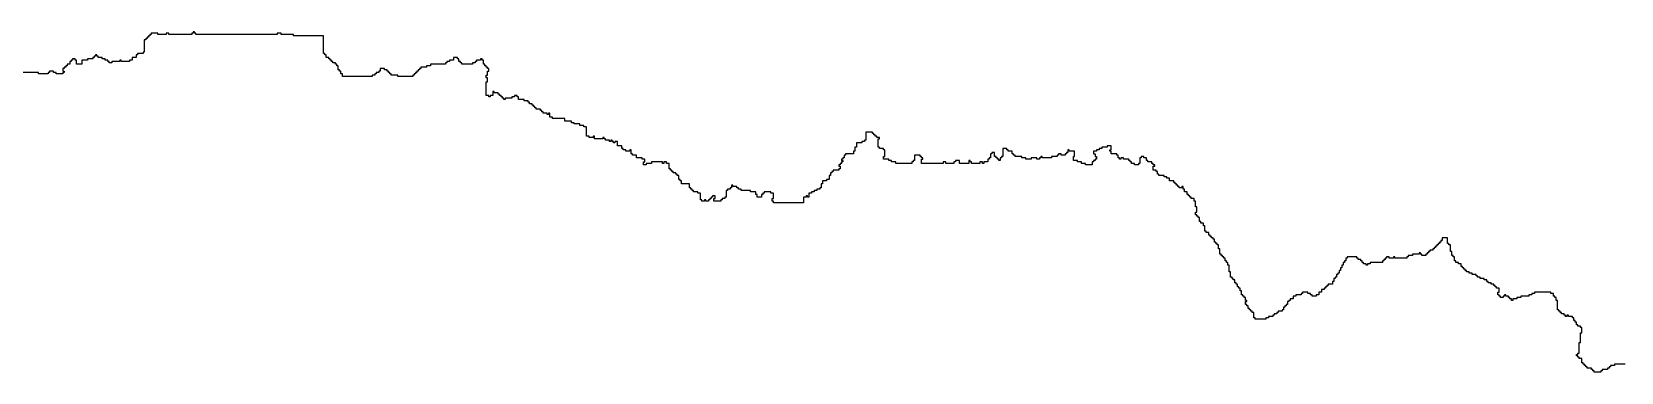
# Model space of a CAD drawing. Header units: inches. Extents: x -98695 to 376223, y 1122520 to 1501782.
# Drawn here: x 139165 to 175318, y 1131805 to 1139547 of the extents above; entities that cross this region are included whole.
import ezdxf

# ---------------------------------------------------------------- set-up
doc = ezdxf.new("R2010")
doc.units = ezdxf.units.IN
doc.header["$MEASUREMENT"] = 0
doc.layers.add('subs1', color=7, linetype='Continuous', true_color=0xc8dcf7)

msp = doc.modelspace()

# ---------------------------------------------------------------- linework, layer by layer
at = {"layer": 'subs1'}
msp.add_polyline3d([(175410, 1131990, 0), (175163, 1131990, 0), (175163, 1131959, 0), (175071, 1131959, 0), (175071, 1131928, 0), (175040, 1131928, 0), (175040, 1131897, 0), (175009, 1131897, 0), (175009, 1131866, 0), (174886, 1131866, 0), (174886, 1131835, 0), (174855, 1131835, 0), (174855, 1131805, 0), (174701, 1131805, 0), (174701, 1131835, 0), (174670, 1131835, 0), (174670, 1131866, 0), (174639, 1131866, 0), (174639, 1131897, 0), (174546, 1131897, 0), (174546, 1131928, 0), (174516, 1131928, 0), (174516, 1131959, 0), (174485, 1131959, 0), (174485, 1131990, 0), (174454, 1131990, 0), (174454, 1132020, 0), (174423, 1132020, 0), (174423, 1132113, 0), (174361, 1132113, 0), (174361, 1132144, 0), (174331, 1132144, 0), (174331, 1132175, 0), (174300, 1132175, 0), (174300, 1132206, 0), (174331, 1132206, 0), (174331, 1132236, 0), (174361, 1132236, 0), (174361, 1132483, 0), (174392, 1132483, 0), (174392, 1132699, 0), (174423, 1132699, 0), (174423, 1132823, 0), (174392, 1132823, 0), (174392, 1132853, 0), (174331, 1132853, 0), (174331, 1132884, 0), (174300, 1132884, 0), (174300, 1132946, 0), (174269, 1132946, 0), (174269, 1132977, 0), (174238, 1132977, 0), (174238, 1133038, 0), (174207, 1133038, 0), (174207, 1133069, 0), (174115, 1133069, 0), (174115, 1133100, 0), (174084, 1133100, 0), (174084, 1133069, 0), (174053, 1133069, 0), (174053, 1133100, 0), (174022, 1133100, 0), (174022, 1133131, 0), (173960, 1133131, 0), (173960, 1133162, 0), (173930, 1133162, 0), (173930, 1133193, 0), (173899, 1133193, 0), (173899, 1133224, 0), (173868, 1133224, 0), (173868, 1133439, 0), (173837, 1133439, 0), (173837, 1133501, 0), (173806, 1133501, 0), (173806, 1133532, 0), (173775, 1133532, 0), (173775, 1133594, 0), (173714, 1133594, 0), (173714, 1133625, 0), (173343, 1133625, 0), (173343, 1133594, 0), (173282, 1133594, 0), (173282, 1133563, 0), (173220, 1133563, 0), (173220, 1133532, 0), (173035, 1133532, 0), (173035, 1133501, 0), (172942, 1133501, 0), (172942, 1133470, 0), (172850, 1133470, 0), (172850, 1133439, 0), (172819, 1133439, 0), (172819, 1133470, 0), (172788, 1133470, 0), (172788, 1133501, 0), (172757, 1133501, 0), (172757, 1133532, 0), (172696, 1133532, 0), (172696, 1133563, 0), (172665, 1133563, 0), (172665, 1133532, 0), (172634, 1133532, 0), (172634, 1133501, 0), (172572, 1133501, 0), (172572, 1133532, 0), (172541, 1133532, 0), (172541, 1133563, 0), (172511, 1133563, 0), (172511, 1133625, 0), (172541, 1133625, 0), (172541, 1133717, 0), (172480, 1133717, 0), (172480, 1133748, 0), (172449, 1133748, 0), (172449, 1133779, 0), (172418, 1133779, 0), (172418, 1133810, 0), (172356, 1133810, 0), (172356, 1133840, 0), (172295, 1133840, 0), (172295, 1133871, 0), (172264, 1133871, 0), (172264, 1133902, 0), (172202, 1133902, 0), (172202, 1133933, 0), (172110, 1133933, 0), (172110, 1133964, 0), (172048, 1133964, 0), (172048, 1133995, 0), (172017, 1133995, 0), (172017, 1134026, 0), (171924, 1134026, 0), (171924, 1134056, 0), (171863, 1134056, 0), (171863, 1134087, 0), (171801, 1134087, 0), (171801, 1134118, 0), (171770, 1134118, 0), (171770, 1134149, 0), (171739, 1134149, 0), (171739, 1134180, 0), (171709, 1134180, 0), (171709, 1134211, 0), (171678, 1134211, 0), (171678, 1134272, 0), (171616, 1134272, 0), (171616, 1134303, 0), (171554, 1134303, 0), (171554, 1134334, 0), (171523, 1134334, 0), (171523, 1134427, 0), (171493, 1134427, 0), (171493, 1134457, 0), (171462, 1134457, 0), (171462, 1134550, 0), (171431, 1134550, 0), (171431, 1134704, 0), (171400, 1134704, 0), (171400, 1134735, 0), (171369, 1134735, 0), (171369, 1134858, 0), (171246, 1134858, 0), (171246, 1134797, 0), (171215, 1134797, 0), (171215, 1134766, 0), (171184, 1134766, 0), (171184, 1134735, 0), (171153, 1134735, 0), (171153, 1134704, 0), (171122, 1134704, 0), (171122, 1134673, 0), (171092, 1134673, 0), (171092, 1134642, 0), (171061, 1134642, 0), (171061, 1134612, 0), (171030, 1134612, 0), (171030, 1134581, 0), (170968, 1134581, 0), (170968, 1134550, 0), (170937, 1134550, 0), (170937, 1134519, 0), (170907, 1134519, 0), (170907, 1134488, 0), (170876, 1134488, 0), (170876, 1134457, 0), (170783, 1134457, 0), (170783, 1134488, 0), (170752, 1134488, 0), (170752, 1134519, 0), (170721, 1134519, 0), (170721, 1134488, 0), (170567, 1134488, 0), (170567, 1134457, 0), (170475, 1134457, 0), (170475, 1134427, 0), (170444, 1134427, 0), (170444, 1134396, 0), (170166, 1134396, 0), (170166, 1134427, 0), (170135, 1134427, 0), (170135, 1134396, 0), (170043, 1134396, 0), (170043, 1134427, 0), (169981, 1134427, 0), (169981, 1134396, 0), (169950, 1134396, 0), (169950, 1134365, 0), (169919, 1134365, 0), (169919, 1134334, 0), (169889, 1134334, 0), (169889, 1134303, 0), (169611, 1134303, 0), (169611, 1134272, 0), (169549, 1134272, 0), (169549, 1134241, 0), (169518, 1134241, 0), (169518, 1134272, 0), (169457, 1134272, 0), (169457, 1134303, 0), (169426, 1134303, 0), (169426, 1134334, 0), (169395, 1134334, 0), (169395, 1134365, 0), (169333, 1134365, 0), (169333, 1134396, 0), (169302, 1134396, 0), (169302, 1134427, 0), (169087, 1134427, 0), (169087, 1134396, 0), (169056, 1134396, 0), (169056, 1134334, 0), (169025, 1134334, 0), (169025, 1134303, 0), (168994, 1134303, 0), (168994, 1134241, 0), (168963, 1134241, 0), (168963, 1134180, 0), (168932, 1134180, 0), (168932, 1134118, 0), (168901, 1134118, 0), (168901, 1134056, 0), (168871, 1134056, 0), (168871, 1134026, 0), (168840, 1134026, 0), (168840, 1133964, 0), (168809, 1133964, 0), (168809, 1133933, 0), (168778, 1133933, 0), (168778, 1133871, 0), (168747, 1133871, 0), (168747, 1133810, 0), (168655, 1133810, 0), (168655, 1133779, 0), (168624, 1133779, 0), (168624, 1133748, 0), (168593, 1133748, 0), (168593, 1133717, 0), (168562, 1133717, 0), (168562, 1133686, 0), (168500, 1133686, 0), (168500, 1133625, 0), (168439, 1133625, 0), (168439, 1133563, 0), (168377, 1133563, 0), (168377, 1133532, 0), (168285, 1133532, 0), (168285, 1133563, 0), (168254, 1133563, 0), (168254, 1133594, 0), (168192, 1133594, 0), (168192, 1133625, 0), (168069, 1133625, 0), (168069, 1133594, 0), (168038, 1133594, 0), (168038, 1133563, 0), (167914, 1133563, 0), (167914, 1133532, 0), (167853, 1133532, 0), (167853, 1133470, 0), (167791, 1133470, 0), (167791, 1133439, 0), (167760, 1133439, 0), (167760, 1133409, 0), (167729, 1133409, 0), (167729, 1133347, 0), (167698, 1133347, 0), (167698, 1133316, 0), (167668, 1133316, 0), (167668, 1133285, 0), (167637, 1133285, 0), (167637, 1133224, 0), (167606, 1133224, 0), (167606, 1133193, 0), (167513, 1133193, 0), (167513, 1133162, 0), (167483, 1133162, 0), (167483, 1133131, 0), (167421, 1133131, 0), (167421, 1133100, 0), (167390, 1133100, 0), (167390, 1133069, 0), (167297, 1133069, 0), (167297, 1133038, 0), (167236, 1133038, 0), (167236, 1133008, 0), (166989, 1133008, 0), (166989, 1133038, 0), (166958, 1133038, 0), (166958, 1133162, 0), (166927, 1133162, 0), (166927, 1133193, 0), (166896, 1133193, 0), (166896, 1133224, 0), (166866, 1133224, 0), (166866, 1133254, 0), (166835, 1133254, 0), (166835, 1133316, 0), (166804, 1133316, 0), (166804, 1133347, 0), (166773, 1133347, 0), (166773, 1133409, 0), (166804, 1133409, 0), (166804, 1133439, 0), (166773, 1133439, 0), (166773, 1133501, 0), (166742, 1133501, 0), (166742, 1133532, 0), (166711, 1133532, 0), (166711, 1133563, 0), (166681, 1133563, 0), (166681, 1133655, 0), (166650, 1133655, 0), (166650, 1133717, 0), (166619, 1133717, 0), (166619, 1133748, 0), (166588, 1133748, 0), (166588, 1133810, 0), (166557, 1133810, 0), (166557, 1133840, 0), (166526, 1133840, 0), (166526, 1133902, 0), (166495, 1133902, 0), (166495, 1133933, 0), (166465, 1133933, 0), (166465, 1133964, 0), (166434, 1133964, 0), (166434, 1134087, 0), (166403, 1134087, 0), (166403, 1134241, 0), (166372, 1134241, 0), (166372, 1134303, 0), (166341, 1134303, 0), (166341, 1134334, 0), (166310, 1134334, 0), (166310, 1134396, 0), (166280, 1134396, 0), (166280, 1134427, 0), (166249, 1134427, 0), (166249, 1134457, 0), (166218, 1134457, 0), (166218, 1134488, 0), (166187, 1134488, 0), (166187, 1134612, 0), (166156, 1134612, 0), (166156, 1134704, 0), (166125, 1134704, 0), (166125, 1134735, 0), (166094, 1134735, 0), (166094, 1134766, 0), (166064, 1134766, 0), (166064, 1134828, 0), (166033, 1134828, 0), (166033, 1134858, 0), (166002, 1134858, 0), (166002, 1134889, 0), (165971, 1134889, 0), (165971, 1134920, 0), (165940, 1134920, 0), (165940, 1134982, 0), (165878, 1134982, 0), (165878, 1135013, 0), (165848, 1135013, 0), (165848, 1135136, 0), (165817, 1135136, 0), (165817, 1135198, 0), (165755, 1135198, 0), (165755, 1135229, 0), (165724, 1135229, 0), (165724, 1135321, 0), (165693, 1135321, 0), (165693, 1135352, 0), (165663, 1135352, 0), (165663, 1135383, 0), (165632, 1135383, 0), (165632, 1135444, 0), (165663, 1135444, 0), (165663, 1135568, 0), (165632, 1135568, 0), (165632, 1135691, 0), (165601, 1135691, 0), (165601, 1135753, 0), (165539, 1135753, 0), (165539, 1135784, 0), (165508, 1135784, 0), (165508, 1135815, 0), (165477, 1135815, 0), (165477, 1135845, 0), (165447, 1135845, 0), (165447, 1135907, 0), (165385, 1135907, 0), (165385, 1135969, 0), (165354, 1135969, 0), (165354, 1136031, 0), (165323, 1136031, 0), (165323, 1136000, 0), (165262, 1136000, 0), (165262, 1136031, 0), (165231, 1136031, 0), (165231, 1136061, 0), (165200, 1136061, 0), (165200, 1136092, 0), (165169, 1136092, 0), (165169, 1136123, 0), (165138, 1136123, 0), (165138, 1136154, 0), (165046, 1136154, 0), (165046, 1136216, 0), (164984, 1136216, 0), (164984, 1136246, 0), (164922, 1136246, 0), (164922, 1136277, 0), (164799, 1136277, 0), (164799, 1136308, 0), (164768, 1136308, 0), (164768, 1136370, 0), (164737, 1136370, 0), (164737, 1136401, 0), (164675, 1136401, 0), (164675, 1136493, 0), (164706, 1136493, 0), (164706, 1136524, 0), (164675, 1136524, 0), (164675, 1136555, 0), (164645, 1136555, 0), (164645, 1136586, 0), (164552, 1136586, 0), (164552, 1136617, 0), (164521, 1136617, 0), (164521, 1136678, 0), (164460, 1136678, 0), (164460, 1136709, 0), (164398, 1136709, 0), (164398, 1136678, 0), (164367, 1136678, 0), (164367, 1136555, 0), (164336, 1136555, 0), (164336, 1136524, 0), (164244, 1136524, 0), (164244, 1136555, 0), (164182, 1136555, 0), (164182, 1136586, 0), (164151, 1136586, 0), (164151, 1136617, 0), (164120, 1136617, 0), (164120, 1136648, 0), (163997, 1136648, 0), (163997, 1136678, 0), (163935, 1136678, 0), (163935, 1136648, 0), (163904, 1136648, 0), (163904, 1136678, 0), (163873, 1136678, 0), (163873, 1136740, 0), (163843, 1136740, 0), (163843, 1136771, 0), (163719, 1136771, 0), (163719, 1136833, 0), (163688, 1136833, 0), (163688, 1136863, 0), (163719, 1136863, 0), (163719, 1136956, 0), (163627, 1136956, 0), (163627, 1136925, 0), (163503, 1136925, 0), (163503, 1136894, 0), (163442, 1136894, 0), (163442, 1136863, 0), (163380, 1136863, 0), (163380, 1136833, 0), (163318, 1136833, 0), (163318, 1136771, 0), (163349, 1136771, 0), (163349, 1136709, 0), (163380, 1136709, 0), (163380, 1136648, 0), (163349, 1136648, 0), (163349, 1136617, 0), (163318, 1136617, 0), (163318, 1136586, 0), (163287, 1136586, 0), (163287, 1136524, 0), (163133, 1136524, 0), (163133, 1136555, 0), (163041, 1136555, 0), (163041, 1136586, 0), (162948, 1136586, 0), (162948, 1136617, 0), (162856, 1136617, 0), (162856, 1136709, 0), (162886, 1136709, 0), (162886, 1136833, 0), (162763, 1136833, 0), (162763, 1136863, 0), (162732, 1136863, 0), (162732, 1136802, 0), (162701, 1136802, 0), (162701, 1136771, 0), (162670, 1136771, 0), (162670, 1136740, 0), (162578, 1136740, 0), (162578, 1136771, 0), (162516, 1136771, 0), (162516, 1136740, 0), (162485, 1136740, 0), (162485, 1136709, 0), (162362, 1136709, 0), (162362, 1136678, 0), (162146, 1136678, 0), (162146, 1136709, 0), (162115, 1136709, 0), (162115, 1136678, 0), (162084, 1136678, 0), (162084, 1136648, 0), (162023, 1136648, 0), (162023, 1136678, 0), (161899, 1136678, 0), (161899, 1136648, 0), (161776, 1136648, 0), (161776, 1136678, 0), (161683, 1136678, 0), (161683, 1136709, 0), (161529, 1136709, 0), (161529, 1136740, 0), (161498, 1136740, 0), (161498, 1136771, 0), (161467, 1136771, 0), (161467, 1136833, 0), (161375, 1136833, 0), (161375, 1136863, 0), (161344, 1136863, 0), (161344, 1136894, 0), (161251, 1136894, 0), (161251, 1136709, 0), (161221, 1136709, 0), (161221, 1136678, 0), (161190, 1136678, 0), (161190, 1136617, 0), (161159, 1136617, 0), (161159, 1136648, 0), (161128, 1136648, 0), (161128, 1136678, 0), (161097, 1136678, 0), (161097, 1136709, 0), (161066, 1136709, 0), (161066, 1136802, 0), (161005, 1136802, 0), (161005, 1136771, 0), (160974, 1136771, 0), (160974, 1136678, 0), (160943, 1136678, 0), (160943, 1136648, 0), (160912, 1136648, 0), (160912, 1136586, 0), (160820, 1136586, 0), (160820, 1136555, 0), (160789, 1136555, 0), (160789, 1136586, 0), (160727, 1136586, 0), (160727, 1136555, 0), (160542, 1136555, 0), (160542, 1136586, 0), (160511, 1136586, 0), (160511, 1136617, 0), (160480, 1136617, 0), (160480, 1136555, 0), (160264, 1136555, 0), (160264, 1136617, 0), (160172, 1136617, 0), (160172, 1136586, 0), (160141, 1136586, 0), (160141, 1136555, 0), (159956, 1136555, 0), (159956, 1136586, 0), (159894, 1136586, 0), (159894, 1136555, 0), (159401, 1136555, 0), (159401, 1136648, 0), (159432, 1136648, 0), (159432, 1136678, 0), (159401, 1136678, 0), (159401, 1136709, 0), (159370, 1136709, 0), (159370, 1136740, 0), (159246, 1136740, 0), (159246, 1136617, 0), (159216, 1136617, 0), (159216, 1136586, 0), (159185, 1136586, 0), (159185, 1136555, 0), (158815, 1136555, 0), (158815, 1136586, 0), (158722, 1136586, 0), (158722, 1136617, 0), (158660, 1136617, 0), (158660, 1136648, 0), (158537, 1136648, 0), (158537, 1136709, 0), (158568, 1136709, 0), (158568, 1136863, 0), (158537, 1136863, 0), (158537, 1136894, 0), (158444, 1136894, 0), (158444, 1136925, 0), (158414, 1136925, 0), (158414, 1137110, 0), (158444, 1137110, 0), (158444, 1137141, 0), (158383, 1137141, 0), (158383, 1137172, 0), (158352, 1137172, 0), (158352, 1137203, 0), (158321, 1137203, 0), (158321, 1137234, 0), (158290, 1137234, 0), (158290, 1137264, 0), (158136, 1137264, 0), (158136, 1137079, 0), (158105, 1137079, 0), (158105, 1137049, 0), (158043, 1137049, 0), (158043, 1137018, 0), (157920, 1137018, 0), (157920, 1136925, 0), (157889, 1136925, 0), (157889, 1136833, 0), (157858, 1136833, 0), (157858, 1136771, 0), (157673, 1136771, 0), (157673, 1136740, 0), (157642, 1136740, 0), (157642, 1136678, 0), (157612, 1136678, 0), (157612, 1136648, 0), (157581, 1136648, 0), (157581, 1136617, 0), (157612, 1136617, 0), (157612, 1136586, 0), (157581, 1136586, 0), (157581, 1136555, 0), (157550, 1136555, 0), (157550, 1136524, 0), (157519, 1136524, 0), (157519, 1136493, 0), (157550, 1136493, 0), (157550, 1136432, 0), (157519, 1136432, 0), (157519, 1136401, 0), (157396, 1136401, 0), (157396, 1136370, 0), (157365, 1136370, 0), (157365, 1136339, 0), (157334, 1136339, 0), (157334, 1136277, 0), (157303, 1136277, 0), (157303, 1136185, 0), (157241, 1136185, 0), (157241, 1136154, 0), (157149, 1136154, 0), (157149, 1136092, 0), (157118, 1136092, 0), (157118, 1136000, 0), (157087, 1136000, 0), (157087, 1135969, 0), (157025, 1135969, 0), (157025, 1135938, 0), (156964, 1135938, 0), (156964, 1135907, 0), (156902, 1135907, 0), (156902, 1135876, 0), (156840, 1135876, 0), (156840, 1135784, 0), (156810, 1135784, 0), (156810, 1135815, 0), (156779, 1135815, 0), (156779, 1135784, 0), (156717, 1135784, 0), (156717, 1135660, 0), (156038, 1135660, 0), (156038, 1135691, 0), (156008, 1135691, 0), (156008, 1135753, 0), (156038, 1135753, 0), (156038, 1135876, 0), (155977, 1135876, 0), (155977, 1135907, 0), (155822, 1135907, 0), (155822, 1135876, 0), (155792, 1135876, 0), (155792, 1135845, 0), (155761, 1135845, 0), (155761, 1135784, 0), (155668, 1135784, 0), (155668, 1135845, 0), (155637, 1135845, 0), (155637, 1135907, 0), (155514, 1135907, 0), (155514, 1135938, 0), (155298, 1135938, 0), (155298, 1135969, 0), (155236, 1135969, 0), (155236, 1136000, 0), (155205, 1136000, 0), (155205, 1136031, 0), (155113, 1136031, 0), (155113, 1136061, 0), (155082, 1136061, 0), (155082, 1136000, 0), (155051, 1136000, 0), (155051, 1135969, 0), (154990, 1135969, 0), (154990, 1135938, 0), (154959, 1135938, 0), (154959, 1135784, 0), (154928, 1135784, 0), (154928, 1135753, 0), (154866, 1135753, 0), (154866, 1135722, 0), (154835, 1135722, 0), (154835, 1135691, 0), (154681, 1135691, 0), (154681, 1135753, 0), (154712, 1135753, 0), (154712, 1135815, 0), (154650, 1135815, 0), (154650, 1135784, 0), (154619, 1135784, 0), (154619, 1135753, 0), (154589, 1135753, 0), (154589, 1135722, 0), (154558, 1135722, 0), (154558, 1135691, 0), (154496, 1135691, 0), (154496, 1135722, 0), (154465, 1135722, 0), (154465, 1135691, 0), (154403, 1135691, 0), (154403, 1135722, 0), (154373, 1135722, 0), (154373, 1135876, 0), (154311, 1135876, 0), (154311, 1135907, 0), (154218, 1135907, 0), (154218, 1135938, 0), (154188, 1135938, 0), (154188, 1135969, 0), (154157, 1135969, 0), (154157, 1136000, 0), (154126, 1136000, 0), (154126, 1136092, 0), (153941, 1136092, 0), (153941, 1136154, 0), (153910, 1136154, 0), (153910, 1136185, 0), (153879, 1136185, 0), (153879, 1136277, 0), (153848, 1136277, 0), (153848, 1136308, 0), (153817, 1136308, 0), (153817, 1136339, 0), (153756, 1136339, 0), (153756, 1136370, 0), (153725, 1136370, 0), (153725, 1136401, 0), (153694, 1136401, 0), (153694, 1136432, 0), (153663, 1136432, 0), (153663, 1136555, 0), (153601, 1136555, 0), (153601, 1136586, 0), (153540, 1136586, 0), (153540, 1136555, 0), (153509, 1136555, 0), (153509, 1136586, 0), (153262, 1136586, 0), (153262, 1136555, 0), (153139, 1136555, 0), (153139, 1136524, 0), (153077, 1136524, 0), (153077, 1136586, 0), (153108, 1136586, 0), (153108, 1136648, 0), (153046, 1136648, 0), (153046, 1136678, 0), (152923, 1136678, 0), (152923, 1136740, 0), (152830, 1136740, 0), (152830, 1136771, 0), (152799, 1136771, 0), (152799, 1136863, 0), (152769, 1136863, 0), (152769, 1136833, 0), (152676, 1136833, 0), (152676, 1136863, 0), (152614, 1136863, 0), (152614, 1136894, 0), (152584, 1136894, 0), (152584, 1136956, 0), (152491, 1136956, 0), (152491, 1137049, 0), (152429, 1137049, 0), (152429, 1137018, 0), (152398, 1137018, 0), (152398, 1137049, 0), (152368, 1137049, 0), (152368, 1137079, 0), (152337, 1137079, 0), (152337, 1137049, 0), (152306, 1137049, 0), (152306, 1137079, 0), (152213, 1137079, 0), (152213, 1137110, 0), (152183, 1137110, 0), (152183, 1137141, 0), (152152, 1137141, 0), (152152, 1137110, 0), (151967, 1137110, 0), (151967, 1137172, 0), (151936, 1137172, 0), (151936, 1137141, 0), (151843, 1137141, 0), (151843, 1137172, 0), (151781, 1137172, 0), (151781, 1137388, 0), (151720, 1137388, 0), (151720, 1137419, 0), (151627, 1137419, 0), (151627, 1137450, 0), (151504, 1137450, 0), (151504, 1137480, 0), (151442, 1137480, 0), (151442, 1137511, 0), (151288, 1137511, 0), (151288, 1137573, 0), (151010, 1137573, 0), (151010, 1137604, 0), (150949, 1137604, 0), (150949, 1137696, 0), (150918, 1137696, 0), (150918, 1137665, 0), (150887, 1137665, 0), (150887, 1137696, 0), (150794, 1137696, 0), (150794, 1137727, 0), (150764, 1137727, 0), (150764, 1137758, 0), (150733, 1137758, 0), (150733, 1137789, 0), (150640, 1137789, 0), (150640, 1137820, 0), (150609, 1137820, 0), (150609, 1137851, 0), (150578, 1137851, 0), (150578, 1137881, 0), (150548, 1137881, 0), (150548, 1137912, 0), (150486, 1137912, 0), (150486, 1137943, 0), (150455, 1137943, 0), (150455, 1137974, 0), (150363, 1137974, 0), (150363, 1138005, 0), (150239, 1138005, 0), (150239, 1138066, 0), (150208, 1138066, 0), (150208, 1138097, 0), (150147, 1138097, 0), (150147, 1138066, 0), (150085, 1138066, 0), (150085, 1138036, 0), (149931, 1138036, 0), (149931, 1138005, 0), (149900, 1138005, 0), (149900, 1138036, 0), (149869, 1138036, 0), (149869, 1138066, 0), (149838, 1138066, 0), (149838, 1138097, 0), (149807, 1138097, 0), (149807, 1138128, 0), (149776, 1138128, 0), (149776, 1138159, 0), (149684, 1138159, 0), (149684, 1138190, 0), (149653, 1138190, 0), (149653, 1138097, 0), (149591, 1138097, 0), (149591, 1138066, 0), (149561, 1138066, 0), (149561, 1138097, 0), (149499, 1138097, 0), (149499, 1138406, 0), (149530, 1138406, 0), (149530, 1138498, 0), (149499, 1138498, 0), (149499, 1138560, 0), (149530, 1138560, 0), (149530, 1138653, 0), (149561, 1138653, 0), (149561, 1138714, 0), (149530, 1138714, 0), (149530, 1138745, 0), (149499, 1138745, 0), (149499, 1138776, 0), (149468, 1138776, 0), (149468, 1138807, 0), (149437, 1138807, 0), (149437, 1138899, 0), (149406, 1138899, 0), (149406, 1138930, 0), (149375, 1138930, 0), (149375, 1138899, 0), (149283, 1138899, 0), (149283, 1138868, 0), (149252, 1138868, 0), (149252, 1138838, 0), (149190, 1138838, 0), (149190, 1138807, 0), (148944, 1138807, 0), (148944, 1138838, 0), (148913, 1138838, 0), (148913, 1138868, 0), (148882, 1138868, 0), (148882, 1138930, 0), (148851, 1138930, 0), (148851, 1138961, 0), (148759, 1138961, 0), (148759, 1138899, 0), (148666, 1138899, 0), (148666, 1138868, 0), (148604, 1138868, 0), (148604, 1138838, 0), (148573, 1138838, 0), (148573, 1138807, 0), (148234, 1138807, 0), (148234, 1138776, 0), (148142, 1138776, 0), (148142, 1138745, 0), (148018, 1138745, 0), (148018, 1138714, 0), (147987, 1138714, 0), (147987, 1138683, 0), (147956, 1138683, 0), (147956, 1138653, 0), (147926, 1138653, 0), (147926, 1138622, 0), (147895, 1138622, 0), (147895, 1138591, 0), (147864, 1138591, 0), (147864, 1138560, 0), (147833, 1138560, 0), (147833, 1138529, 0), (147494, 1138529, 0), (147494, 1138560, 0), (147340, 1138560, 0), (147340, 1138591, 0), (147309, 1138591, 0), (147309, 1138622, 0), (147278, 1138622, 0), (147278, 1138653, 0), (147247, 1138653, 0), (147247, 1138683, 0), (147185, 1138683, 0), (147185, 1138714, 0), (147093, 1138714, 0), (147093, 1138653, 0), (147062, 1138653, 0), (147062, 1138622, 0), (147000, 1138622, 0), (147000, 1138591, 0), (146969, 1138591, 0), (146969, 1138560, 0), (146908, 1138560, 0), (146908, 1138529, 0), (146229, 1138529, 0), (146229, 1138591, 0), (146198, 1138591, 0), (146198, 1138653, 0), (146167, 1138653, 0), (146167, 1138683, 0), (146137, 1138683, 0), (146137, 1138776, 0), (146106, 1138776, 0), (146106, 1138807, 0), (146075, 1138807, 0), (146075, 1138838, 0), (146013, 1138838, 0), (146013, 1138868, 0), (145982, 1138868, 0), (145982, 1138899, 0), (145951, 1138899, 0), (145951, 1138930, 0), (145921, 1138930, 0), (145921, 1138961, 0), (145859, 1138961, 0), (145859, 1139023, 0), (145828, 1139023, 0), (145828, 1139054, 0), (145797, 1139054, 0), (145797, 1139455, 0), (145119, 1139455, 0), (145119, 1139485, 0), (144841, 1139485, 0), (144841, 1139516, 0), (144748, 1139516, 0), (144748, 1139485, 0), (142898, 1139485, 0), (142898, 1139516, 0), (142867, 1139516, 0), (142867, 1139547, 0), (142836, 1139547, 0), (142836, 1139516, 0), (142805, 1139516, 0), (142805, 1139485, 0), (142281, 1139485, 0), (142281, 1139516, 0), (142219, 1139516, 0), (142219, 1139485, 0), (142034, 1139485, 0), (142034, 1139516, 0), (141880, 1139516, 0), (141880, 1139485, 0), (141849, 1139485, 0), (141849, 1139455, 0), (141818, 1139455, 0), (141818, 1139424, 0), (141787, 1139424, 0), (141787, 1139393, 0), (141756, 1139393, 0), (141756, 1139362, 0), (141725, 1139362, 0), (141725, 1139084, 0), (141695, 1139084, 0), (141695, 1139054, 0), (141571, 1139054, 0), (141571, 1139023, 0), (141540, 1139023, 0), (141540, 1138961, 0), (141448, 1138961, 0), (141448, 1138899, 0), (141386, 1138899, 0), (141386, 1138868, 0), (141201, 1138868, 0), (141201, 1138899, 0), (141170, 1138899, 0), (141170, 1138868, 0), (140985, 1138868, 0), (140985, 1138838, 0), (140923, 1138838, 0), (140923, 1138868, 0), (140893, 1138868, 0), (140893, 1138899, 0), (140831, 1138899, 0), (140831, 1138930, 0), (140769, 1138930, 0), (140769, 1138961, 0), (140677, 1138961, 0), (140677, 1138992, 0), (140646, 1138992, 0), (140646, 1139023, 0), (140615, 1139023, 0), (140615, 1138992, 0), (140584, 1138992, 0), (140584, 1138961, 0), (140553, 1138961, 0), (140553, 1138930, 0), (140430, 1138930, 0), (140430, 1138899, 0), (140306, 1138899, 0), (140306, 1138807, 0), (140183, 1138807, 0), (140183, 1138899, 0), (140152, 1138899, 0), (140152, 1138930, 0), (140091, 1138930, 0), (140091, 1138899, 0), (140060, 1138899, 0), (140060, 1138868, 0), (140029, 1138868, 0), (140029, 1138807, 0), (139967, 1138807, 0), (139967, 1138776, 0), (139936, 1138776, 0), (139936, 1138745, 0), (139905, 1138745, 0), (139905, 1138714, 0), (139875, 1138714, 0), (139875, 1138653, 0), (139905, 1138653, 0), (139905, 1138622, 0), (139875, 1138622, 0), (139875, 1138591, 0), (139720, 1138591, 0), (139720, 1138622, 0), (139659, 1138622, 0), (139659, 1138653, 0), (139566, 1138653, 0), (139566, 1138622, 0), (139535, 1138622, 0), (139535, 1138591, 0), (139319, 1138591, 0), (139319, 1138622, 0), (138548, 1138622, 0)], dxfattribs=at)

doc.saveas('drawing.dxf')
